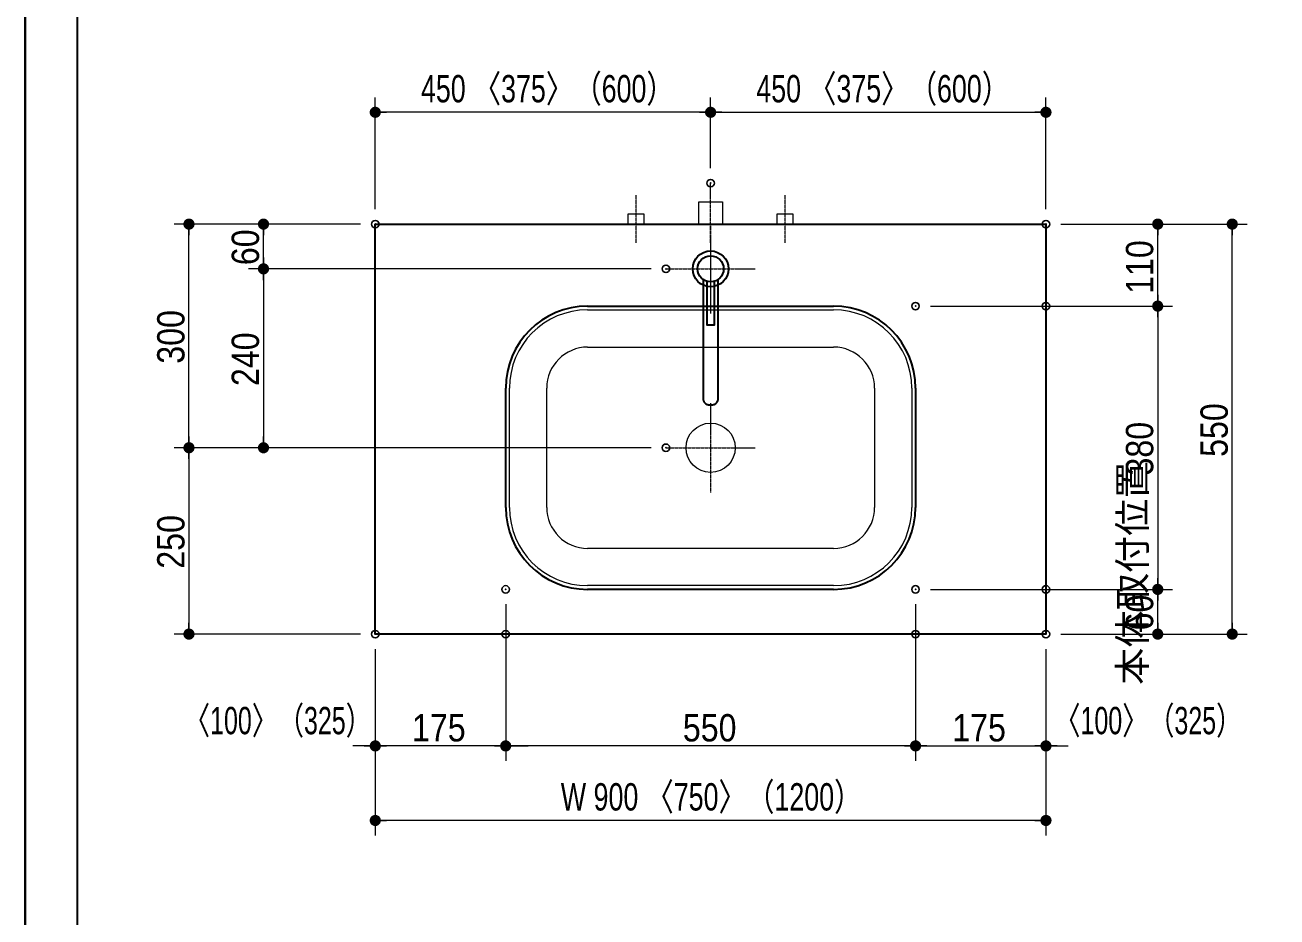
# Model space of a CAD drawing. Units: millimetres, scale not verified. Extents: x -6062 to 6062, y -3045 to 3045.
# Drawn here: x -5788 to -4108, y -799 to 397 of the extents above; entities that cross this region are included whole.
import ezdxf
from ezdxf.enums import TextEntityAlignment as Align

# ---------------------------------------------------------------- set-up
doc = ezdxf.new("R2010")
doc.units = ezdxf.units.MM
doc.header["$LTSCALE"] = 20
doc.header["$PDMODE"] = 32
doc.header["$PDSIZE"] = 10
doc.linetypes.add('USER1', pattern=[2.91, 1.76, -0.4, 0.35, -0.4])
for name, color, linetype, lineweight in [('0-0_5ボウル・キャビネット', 7, 'Continuous', 15), ('0-1_4給排水', 7, 'Continuous', 30), ('0-2_2寸法-1', 7, 'Continuous', 15), ('0-3_0', 7, 'Continuous', 25), ('0-5_1図面枠', 7, 'Continuous', 20), ('0-6_2寸法-2', 7, 'Continuous', 15)]:
    doc.layers.add(name, color=color, linetype=linetype, lineweight=lineweight)
doc.layers.add('0-4_Defpoints', color=7, linetype='Continuous')
doc.styles.add('ＭＳ Ｐゴシック', font='')
doc.styles.get('ＭＳ Ｐゴシック').set_extended_font_data('MS PGothic')

# ---------------------------------------------------------------- blocks, each defined once
blk = doc.blocks.new('グループ')
at = {"layer": '0-0_5ボウル・キャビネット', "lineweight": 30}
for p, q in [((-64900, 400), (-58300, 400)), ((-67100, -5000), (-67100, -1800)), ((-56100, -1800), (-56100, -5000)), ((-58300, -7200), (-64900, -7200))]:
    blk.add_line(p, q, dxfattribs=at)
at = {"layer": '0-0_5ボウル・キャビネット'}
for p, q in [((-64900, 300), (-58300, 300)), ((-64900, -700), (-58300, -700)), ((-67000, -5000), (-67000, -1800)), ((-66000, -5000), (-66000, -1800)), ((-57200, -1800), (-57200, -5000)), ((-56200, -1800), (-56200, -5000)), ((-58300, -6100), (-64900, -6100)), ((-58300, -7100), (-64900, -7100))]:
    blk.add_line(p, q, dxfattribs=at)
at = {"layer": '0-0_5ボウル・キャビネット', "lineweight": 30}
for centre, start, end in [((-64900, -1800), 90, 180), ((-58300, -1800), 0, 90), ((-64900, -5000), 180, 270), ((-58300, -5000), 270, 0)]:
    blk.add_arc(centre, 2200, start, end, dxfattribs=at)
at = {"layer": '0-0_5ボウル・キャビネット'}
for centre, radius, start, end in [((-64900, -1800), 2100, 90, 180), ((-58300, -1800), 2100, 0, 90), ((-64900, -1800), 1100, 90, 180), ((-58300, -1800), 1100, 0, 90), ((-64900, -5000), 2100, 180, 270), ((-64900, -5000), 1100, 180, 270), ((-58300, -5000), 1100, 270, 0), ((-58300, -5000), 2100, 270, 0)]:
    blk.add_arc(centre, radius, start, end, dxfattribs=at)
blk = doc.blocks.new('グループ-1')
at = {"layer": '0-0_5ボウル・キャビネット', "linetype": 'USER1'}
for p, q in [((-61600, -2200), (-61600, -4600)), ((-62800, -3400), (-60400, -3400))]:
    blk.add_line(p, q, dxfattribs=at)
at = {"layer": '0-0_5ボウル・キャビネット'}
blk.add_circle((-61600, -3400), 660, dxfattribs=at)
blk = doc.blocks.new('グループ-6')
at = {"layer": '0-1_4給排水', "linetype": 'USER1', "lineweight": 15}
blk.add_line((-61600, 2100), (-61600, 3700), dxfattribs=at)
at = {"layer": '0-1_4給排水', "lineweight": 15}
blk.add_lwpolyline([(-61920, 2600), (-61920, 3200), (-61280, 3200), (-61280, 2600)], dxfattribs=at)
blk = doc.blocks.new('止水栓_平面_W100')
at = {"layer": '0-1_4給排水', "linetype": 'USER1', "lineweight": 15}
for p, q in [((-2000, -500), (-2000, 780)), ((2000, -500), (2000, 780))]:
    blk.add_line(p, q, dxfattribs=at)
at = {"layer": '0-1_4給排水', "lineweight": 15}
for points in [[(-2210, 0), (-2210, 280), (-1790, 280), (-1790, 0)], [(1790, 0), (1790, 280), (2210, 280), (2210, 0)]]:
    blk.add_lwpolyline(points, dxfattribs=at)
blk = doc.blocks.new('グループ-9')
at = {"layer": '0-1_4給排水', "linetype": 'USER1', "lineweight": 15}
for p, q in [((-61600, 2600), (-61600, 200)), ((-62800, 1400), (-60400, 1400))]:
    blk.add_line(p, q, dxfattribs=at)
at = {"layer": '0-1_4給排水'}
for points in [[(-61800, 1112.8), (-61800, -2100), (-61799.2, -2113.8), (-61796.7, -2127.9), (-61792.3, -2142.2), (-61786, -2156.4), (-61777.7, -2170.4), (-61767.4, -2183.8), (-61755.3, -2196.6), (-61741.4, -2208.3), (-61726.1, -2218.9), (-61709.4, -2228.2), (-61691.9, -2236.1), (-61673.6, -2242.5), (-61655, -2247.3), (-61636.4, -2250.7), (-61618, -2252.6), (-61600, -2253.2), (-61582, -2252.6), (-61563.6, -2250.7), (-61545, -2247.3), (-61526.4, -2242.5), (-61508.1, -2236.1), (-61490.6, -2228.2), (-61473.9, -2218.9), (-61458.6, -2208.3), (-61444.7, -2196.6), (-61432.6, -2183.8), (-61422.3, -2170.4), (-61414, -2156.4), (-61407.7, -2142.2), (-61403.3, -2127.9), (-61400.8, -2113.8), (-61400, -2100), (-61400, 1112.8)], [(-61700, 1064.6), (-61700, -100), (-61500, -100), (-61500, 1064.6)]]:
    blk.add_lwpolyline(points, dxfattribs=at)
for radius in [480, 350]:
    blk.add_circle((-61600, 1400), radius, dxfattribs=at)
blk = doc.blocks.new('グループ-14')
at = {"layer": '0-5_1図面枠', "lineweight": 35}
blk.add_lwpolyline([(-80000, 55400), (80000, 55400), (80000, -55400), (-80000, -55400)], close=True, dxfattribs=at)
blk = doc.blocks.new('図面枠')
at = {"layer": '0-5_1図面枠'}
blk.add_blockref('グループ-14', (0, 0), dxfattribs=at)
blk = doc.blocks.new('_Dot')
at = {"layer": '0-3_0'}
blk.add_line((-10, 0), (-20, 0), dxfattribs=at)
for points in [[(0, 0), (-10, 0), (-9.92, 1.25)], [(0, 0), (-9.92, -1.25), (-10, 0)], [(0, 0), (-9.92, 1.25), (-9.69, 2.49)], [(0, 0), (-9.69, -2.49), (-9.92, -1.25)], [(0, 0), (-9.69, 2.49), (-9.3, 3.68)], [(0, 0), (-9.3, -3.68), (-9.69, -2.49)], [(0, 0), (-9.3, 3.68), (-8.76, 4.82)], [(0, 0), (-8.76, -4.82), (-9.3, -3.68)], [(0, 0), (-8.76, 4.82), (-8.09, 5.88)], [(0, 0), (-8.09, -5.88), (-8.76, -4.82)], [(0, 0), (-8.09, 5.88), (-7.29, 6.85)], [(0, 0), (-7.29, -6.85), (-8.09, -5.88)], [(0, 0), (-7.29, 6.85), (-6.37, 7.71)], [(0, 0), (-6.37, -7.71), (-7.29, -6.85)], [(0, 0), (-6.37, 7.71), (-5.36, 8.44)], [(0, 0), (-5.36, -8.44), (-6.37, -7.71)], [(0, 0), (-5.36, 8.44), (-4.26, 9.05)], [(0, 0), (-4.26, -9.05), (-5.36, -8.44)], [(0, 0), (-4.26, 9.05), (-3.09, 9.51)], [(0, 0), (-3.09, -9.51), (-4.26, -9.05)], [(0, 0), (-3.09, 9.51), (-1.87, 9.82)], [(0, 0), (-1.87, -9.82), (-3.09, -9.51)], [(0, 0), (-1.87, 9.82), (-0.63, 9.98)], [(0, 0), (-0.63, -9.98), (-1.87, -9.82)], [(0, 0), (-0.63, 9.98), (0.63, 9.98)], [(0, 0), (0.63, -9.98), (-0.63, -9.98)], [(0, 0), (0.63, 9.98), (1.87, 9.82)], [(0, 0), (1.87, 9.82), (3.09, 9.51)], [(0, 0), (3.09, 9.51), (4.26, 9.05)], [(0, 0), (4.26, 9.05), (5.36, 8.44)], [(0, 0), (5.36, 8.44), (6.37, 7.71)], [(0, 0), (6.37, 7.71), (7.29, 6.85)], [(0, 0), (7.29, 6.85), (8.09, 5.88)], [(0, 0), (8.09, 5.88), (8.76, 4.82)], [(0, 0), (8.76, 4.82), (9.3, 3.68)], [(0, 0), (9.3, 3.68), (9.69, 2.49)], [(0, 0), (9.69, 2.49), (9.92, 1.25)], [(0, 0), (9.92, 1.25), (10, 0)], [(0, 0), (1.87, -9.82), (0.63, -9.98)], [(0, 0), (3.09, -9.51), (1.87, -9.82)], [(0, 0), (4.26, -9.05), (3.09, -9.51)], [(0, 0), (5.36, -8.44), (4.26, -9.05)], [(0, 0), (6.37, -7.71), (5.36, -8.44)], [(0, 0), (7.29, -6.85), (6.37, -7.71)], [(0, 0), (8.09, -5.88), (7.29, -6.85)], [(0, 0), (8.76, -4.82), (8.09, -5.88)], [(0, 0), (9.3, -3.68), (8.76, -4.82)], [(0, 0), (9.69, -2.49), (9.3, -3.68)], [(0, 0), (9.92, -1.25), (9.69, -2.49)], [(0, 0), (10, 0), (9.92, -1.25)]]:
    blk.add_solid(points, dxfattribs=at)

msp = doc.modelspace()

# ---------------------------------------------------------------- linework, layer by layer
at = {"layer": '0-0_5ボウル・キャビネット', "lineweight": 30}
msp.add_lwpolyline([(-5317.5, 130), (-4417.5, 130), (-4417.5, -420), (-5317.5, -420)], close=True, dxfattribs=at)
at = {"layer": '0-2_2寸法-1'}
for p, q in [((-5317.5, 150), (-5317.5, 300)), ((-4867.5, 205), (-4867.5, 300)), ((-4867.5, 205), (-4867.5, 300)), ((-4417.5, 150), (-4417.5, 300)), ((-4882.51, 280), (-5302.49, 280)), ((-4852.49, 280), (-4432.51, 280)), ((-5487.5, 130), (-5587.5, 130)), ((-5337.5, 130), (-5487.5, 130)), ((-4397.5, 130), (-4247.5, 130)), ((-4247.5, 130), (-4147.5, 130)), ((-5567.5, -154.99), (-5567.5, 114.99)), ((-5467.5, 85.01), (-5467.5, 114.99)), ((-4267.5, 35.01), (-4267.5, 114.99)), ((-4167.5, -404.99), (-4167.5, 114.99)), ((-4947.5, 70), (-5487.5, 70)), ((-4947.5, 70), (-5487.5, 70)), ((-5467.5, 54.99), (-5467.5, -154.99)), ((-4572.5, 20), (-4247.5, 20)), ((-4397.5, 20), (-4247.5, 20)), ((-4267.5, 4.99), (-4267.5, -344.99)), ((-5487.5, -170), (-5587.5, -170)), ((-5487.5, -170), (-5587.5, -170)), ((-4947.5, -170), (-5487.5, -170)), ((-5567.5, -185.01), (-5567.5, -404.99)), ((-4572.5, -360), (-4247.5, -360)), ((-4397.5, -360), (-4247.5, -360)), ((-5142.5, -380), (-5142.5, -590)), ((-4592.5, -380), (-4592.5, -590)), ((-4267.5, -404.99), (-4267.5, -375.01)), ((-5337.5, -420), (-5587.5, -420)), ((-4397.5, -420), (-4247.5, -420)), ((-4247.5, -420), (-4147.5, -420)), ((-5317.5, -440), (-5317.5, -590)), ((-5142.5, -440), (-5142.5, -590)), ((-4592.5, -440), (-4592.5, -590)), ((-4417.5, -440), (-4417.5, -590)), ((-5157.51, -570), (-5302.49, -570)), ((-4607.51, -570), (-5127.49, -570)), ((-4577.49, -570), (-4432.51, -570)), ((-5317.5, -590), (-5317.5, -690)), ((-4417.5, -590), (-4417.5, -690)), ((-4432.51, -670), (-5302.49, -670))]:
    msp.add_line(p, q, dxfattribs=at)
at = {"layer": '0-4_Defpoints'}
for p in [(-5317.5, 280), (-4417.5, 280), (-4867.5, 185), (-5567.5, 130), (-5467.5, 130), (-5317.5, 130), (-5317.5, 130), (-4417.5, 130), (-4417.5, 130), (-4267.5, 130), (-4267.5, 130), (-4167.5, 130), (-4927.5, 70), (-4592.5, 20), (-4417.5, 20), (-5467.5, -170), (-4927.5, -170), (-5142.5, -360), (-4592.5, -360), (-4417.5, -360), (-4267.5, -360), (-4267.5, -360), (-5567.5, -420), (-5317.5, -420), (-5317.5, -420), (-5142.5, -420), (-4592.5, -420), (-4592.5, -420), (-4417.5, -420), (-4417.5, -420), (-4267.5, -420), (-5317.5, -570), (-5317.5, -570), (-5142.5, -570), (-4417.5, -570), (-4417.5, -570), (-4417.5, -570), (-5317.5, -670)]:
    msp.add_point(p, dxfattribs=at)
at = {"layer": '0-5_1図面枠', "lineweight": 30}
msp.add_line((-5717.5, 1750), (-5717.5, -2420), dxfattribs=at)
at = {"layer": '0-6_2寸法-2'}
for p, q in [((-5317.5, -440), (-5317.5, -590)), ((-5142.5, -440), (-5142.5, -590)), ((-4592.5, -440), (-4592.5, -590)), ((-4417.5, -440), (-4417.5, -590)), ((-5332.51, -570), (-5347.51, -570)), ((-5142.5, -570), (-5317.5, -570)), ((-5127.49, -570), (-5112.49, -570)), ((-4607.51, -570), (-4622.51, -570)), ((-4592.5, -570), (-4417.5, -570)), ((-4402.49, -570), (-4387.49, -570))]:
    msp.add_line(p, q, dxfattribs=at)

# ---------------------------------------------------------------- block references
at = {"layer": '0-0_5ボウル・キャビネット', "xscale": 0.05, "yscale": 0.05}
for name in ['グループ', 'グループ-1']:
    msp.add_blockref(name, (-1787.5, 0), dxfattribs=at)
at = {"layer": '0-1_4給排水', "xscale": 0.05, "yscale": 0.05}
for name, p in [('グループ-6', (-1787.5, 0)), ('止水栓_平面_W100', (-4867.5, 130)), ('グループ-9', (-1787.5, 0))]:
    msp.add_blockref(name, p, dxfattribs=at)
at = {"layer": '0-2_2寸法-1', "xscale": 0.7503418, "yscale": 0.7503418}
for p, rotation in [((-5317.5, 280), 180), ((-4867.5, 280), 180), ((-5567.5, 130), 90), ((-5467.5, 130), 90), ((-4267.5, 130), 90), ((-4167.5, 130), 90), ((-5467.5, 70), 270), ((-5467.5, 70), 90), ((-4267.5, 20), 270), ((-4267.5, 20), 90), ((-5567.5, -170), 270), ((-5567.5, -170), 90), ((-5467.5, -170), 270), ((-4267.5, -360), 270), ((-4267.5, -360), 90), ((-5567.5, -420), 270), ((-4267.5, -420), 270), ((-4167.5, -420), 270), ((-5317.5, -570), 180), ((-5142.5, -570), 180), ((-4592.5, -570), 180), ((-5317.5, -670), 180)]:
    msp.add_blockref('_Dot', p, dxfattribs=dict(at, rotation=rotation))
for p in [(-4867.5, 280), (-4417.5, 280), (-5142.5, -570), (-4592.5, -570), (-4417.5, -570), (-4417.5, -670)]:
    msp.add_blockref('_Dot', p, dxfattribs=at)
at = {"layer": '0-5_1図面枠', "xscale": 0.05, "yscale": 0.05}
msp.add_blockref('図面枠', (-1787.5, 0), dxfattribs=at)
at = {"layer": '0-6_2寸法-2', "xscale": 0.7503418, "yscale": 0.7503418}
for p in [(-5317.5, -570), (-4592.5, -570)]:
    msp.add_blockref('_Dot', p, dxfattribs=at)
at = {"layer": '0-6_2寸法-2', "xscale": 0.7503418, "yscale": 0.7503418, "rotation": 180}
for p in [(-5142.5, -570), (-4417.5, -570)]:
    msp.add_blockref('_Dot', p, dxfattribs=at)

# ---------------------------------------------------------------- texts
at = {"layer": '0-2_2寸法-1', "style": 'ＭＳ Ｐゴシック'}
for s, height, width, p in [('450 〈375〉（600）', 36.66, 0.75, (-5256.19, 282.35)), ('450 〈375〉（600）', 36.66, 0.75, (-4806.19, 282.35)), ('175', 36.66, 0.9, (-5268.22, -574.96)), ('550', 36.66, 0.9, (-4904.78, -574.96)), ('175', 36.66, 0.9, (-4543.22, -574.96)), ('W 900 〈750〉（1200）', 36.69, 0.75, (-5068.55, -667.65))]:
    msp.add_text(s, height=height, dxfattribs=dict(at, width=width)).set_placement(p, align=Align.BOTTOM_LEFT)
at = {"layer": '0-2_2寸法-1', "style": 'ＭＳ Ｐゴシック', "width": 0.9}
for s, p in [('60', (-5462.54, 74.92)), ('110', (-4262.54, 36.39)), ('300', (-5562.54, -57.28)), ('240', (-5462.54, -87.28)), ('550', (-4162.54, -182.28)), ('380', (-4262.54, -207.28)), ('250', (-5562.54, -332.28)), ('60', (-4262.54, -415.08))]:
    msp.add_text(s, height=36.66, rotation=90, dxfattribs=at).set_placement(p, align=Align.BOTTOM_LEFT)
at = {"layer": '0-6_2寸法-2', "style": 'ＭＳ Ｐゴシック'}
msp.add_text('本体取付位置', height=36.66, rotation=90, dxfattribs=at).set_placement((-4272.19, -488.14), align=Align.BOTTOM_LEFT)
at = {"layer": '0-6_2寸法-2', "style": 'ＭＳ Ｐゴシック', "width": 0.7}
for p in [(-5574.2, -565.31), (-4406.16, -565.31)]:
    msp.add_text('〈100〉（325）', height=36.66, dxfattribs=at).set_placement(p, align=Align.BOTTOM_LEFT)

doc.saveas('drawing.dxf')
